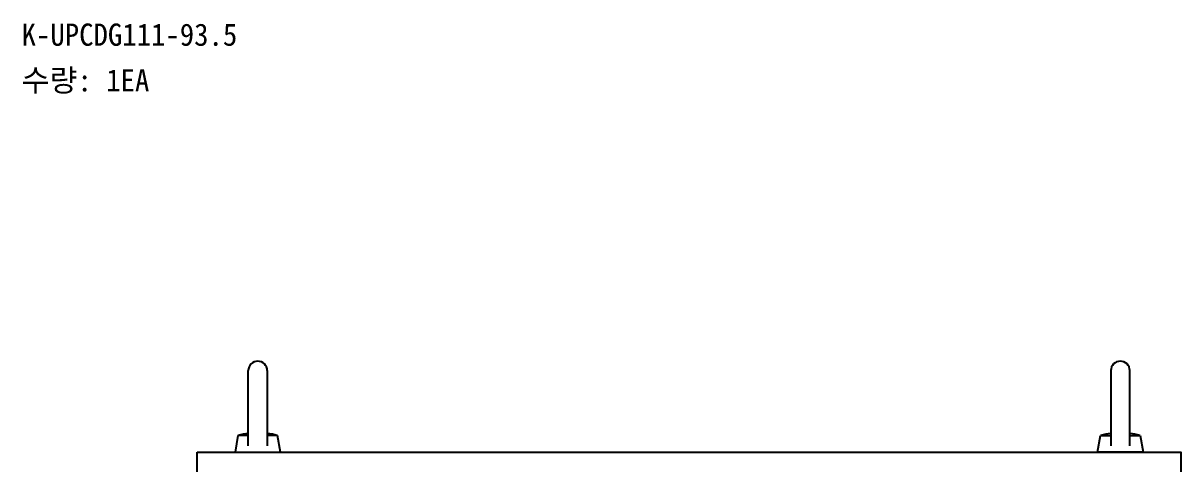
# Model space of a CAD drawing. Header units: millimetres. Extents: x 24815 to 37444, y -10619 to 6020.
# Drawn here: x 28289 to 29054, y 3124 to 3415 of the extents above; entities that cross this region are included whole.
import ezdxf
from ezdxf.enums import TextEntityAlignment as Align

# ---------------------------------------------------------------- set-up
doc = ezdxf.new("R2010")
doc.units = ezdxf.units.MM
doc.styles.add('HAN', font='')
doc.styles.get('HAN').set_extended_font_data('GulimChe')

msp = doc.modelspace()

# ---------------------------------------------------------------- linework, layer by layer
at = {"color": 3}
for p, q in [((28438.23064, 3136.03739), (28438.23064, 3185.76815)), ((28438.23064, 3136.03739), (28438.23064, 3185.76815)), ((28450.73064, 3185.76815), (28450.73064, 3136.03739)), ((28450.73064, 3185.76815), (28450.73064, 3136.03739)), ((29008.23064, 3185.76815), (29008.23064, 3136.03739)), ((29008.23064, 3185.76815), (29008.23064, 3136.03739)), ((29020.73064, 3136.03739), (29020.73064, 3185.76815)), ((29020.73064, 3136.03739), (29020.73064, 3185.76815)), ((28431.42024, 3143.01815), (28429.48064, 3132.01815)), ((28431.42024, 3143.01815), (28429.48064, 3132.01815)), ((28438.23064, 3143.01815), (28431.42024, 3143.01815)), ((28438.23064, 3143.01815), (28431.42024, 3143.01815)), ((28457.54104, 3143.01815), (28450.73064, 3143.01815)), ((28457.54104, 3143.01815), (28450.73064, 3143.01815)), ((28459.48064, 3132.01815), (28457.54104, 3143.01815)), ((28459.48064, 3132.01815), (28457.54104, 3143.01815)), ((28999.48064, 3132.01815), (29001.42024, 3143.01815)), ((28999.48064, 3132.01815), (29001.42024, 3143.01815)), ((29001.42024, 3143.01815), (29008.23064, 3143.01815)), ((29001.42024, 3143.01815), (29008.23064, 3143.01815)), ((29020.73064, 3143.01815), (29027.54104, 3143.01815)), ((29020.73064, 3143.01815), (29027.54104, 3143.01815)), ((29027.54104, 3143.01815), (29029.48064, 3132.01815)), ((29027.54104, 3143.01815), (29029.48064, 3132.01815)), ((28429.48064, 3132.01815), (28459.48064, 3132.01815)), ((28429.48064, 3132.01815), (28459.48064, 3132.01815)), ((29029.48064, 3132.01815), (28999.48064, 3132.01815)), ((29029.48064, 3132.01815), (28999.48064, 3132.01815))]:
    msp.add_line(p, q, dxfattribs=at)
msp.add_lwpolyline([(28404.48064, 3132.01815), (29054.48064, 3132.01815), (29054.48064, 2232.01815), (28404.48064, 2232.01815)], close=True, dxfattribs=at)
for centre, radius, start, end in [((28444.48064, 3185.76815), 6.25, 0, 180), ((28444.48064, 3185.76815), 6.25, 0, 180), ((29014.48064, 3185.76815), 6.25, 0, 180), ((29014.48064, 3185.76815), 6.25, 0, 180), ((28444.48064, 3086.91011), 57.60804, 96.22838135, 103.10353803), ((28444.48064, 3086.91011), 57.60804, 96.22838135, 103.10353803), ((28444.48064, 3086.91011), 57.60804, 76.89646197, 83.77161865), ((28444.48064, 3086.91011), 57.60804, 76.89646197, 83.77161865), ((29014.48064, 3086.91011), 57.60804, 96.22838135, 103.10353803), ((29014.48064, 3086.91011), 57.60804, 96.22838135, 103.10353803), ((29014.48064, 3086.91011), 57.60804, 76.89646197, 83.77161865), ((29014.48064, 3086.91011), 57.60804, 76.89646197, 83.77161865)]:
    msp.add_arc(centre, radius, start, end, dxfattribs=at)

# ---------------------------------------------------------------- texts
at = {"color": 2, "style": 'HAN'}
for s, p in [('K-UPCDG111-93.5', (28288.44397, 3415.15014)), ('수량: 1EA', (28288.44397, 3384.95465))]:
    msp.add_text(s, height=14.7, dxfattribs=at).set_placement(p, align=Align.TOP_LEFT)

doc.saveas('drawing.dxf')
